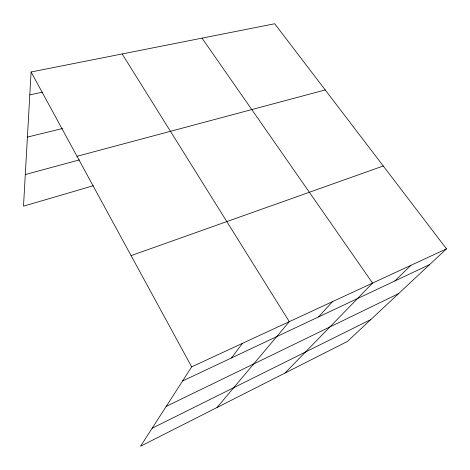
<?xml version="1.0" encoding="UTF-8"?>
<svg xmlns="http://www.w3.org/2000/svg" width="470" height="470" viewBox="0 0 470 470"><rect width="100%" height="100%" fill="white"/><g stroke="black" fill="none" stroke-linecap="round" stroke-linejoin="round"><path stroke-width="0.7" d="M446.5 248.842L191.666 366.87L140.542 446.247L347.395 341.461L446.5 248.842L274.697 23.753L31.102 71.981L23.5 206.171L93.424 185.697M231.475 357.952L242.491 343.329M217.07 407.478L289.291 321.656L122.165 53.956M318.56 316.921L332.525 301.634M284.985 373.074L372.581 283.081L202.041 38.141M394.847 280.978L410.886 265.339M152.133 428.246L370.853 319.535M166.216 406.386L398.554 293.65M182.572 380.988L429.668 264.569M131.089 255.615L383.267 165.998M25.292 174.54L79.406 159.906M77.015 156.299L325.216 89.94M27.413 137.087L62.581 128.504M29.804 94.875L42.564 92.144M31.102 71.981L191.666 366.87"/></g></svg>
